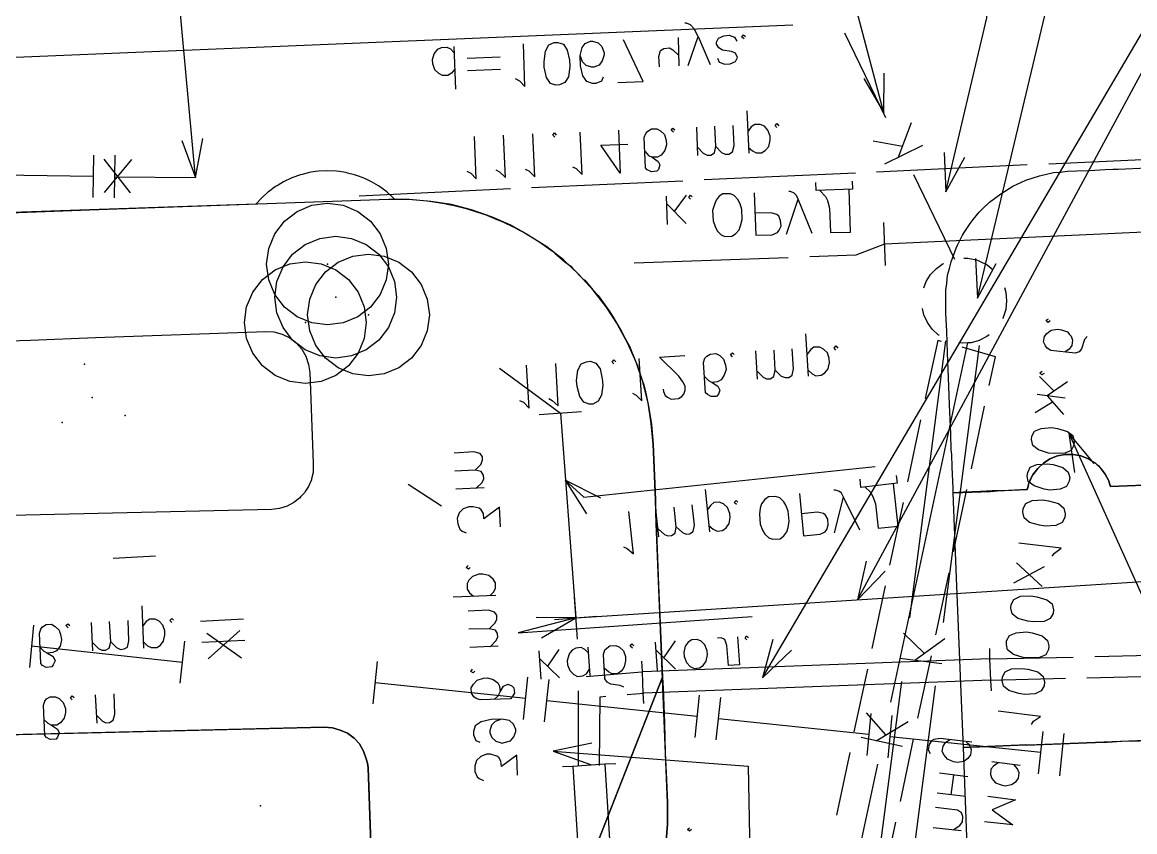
# Model space of a CAD drawing. Header units: metres. Extents: x 131 to 658, y 22 to 173.
# Drawn here: x 422.42 to 449.84, y 86.58 to 106.54 of the extents above; entities that cross this region are included whole.
import ezdxf

# ---------------------------------------------------------------- set-up
doc = ezdxf.new("R2010")
doc.units = ezdxf.units.M
for name, color, linetype in [('ELECTR_CABLE', 7, 'Continuous'), ('ELECTR_CABLE_COMM', 7, 'Continuous'), ('GAS', 7, 'Continuous'), ('GRASS', 7, 'Continuous'), ('ROAD', 7, 'Continuous'), ('SEWER', 7, 'Continuous'), ('SIDEWALK_PATH', 7, 'Continuous'), ('TREE', 7, 'Continuous')]:
    doc.layers.add(name, color=color, linetype=linetype)

msp = doc.modelspace()

# ---------------------------------------------------------------- linework, layer by layer
at = {"layer": 'ELECTR_CABLE'}
for points in [[(440.919, 91.323), (440.664, 90.379), (440.664, 90.379), (453.114, 111.552), (453.114, 111.552), (452.77, 122.993)], [(440.331, 103.307), (440.286, 104.35)], [(437.767, 103.352), (437.856, 103.252), (437.856, 103.252), (437.945, 103.207), (437.945, 103.207), (438.089, 103.107), (438.089, 103.107), (438.133, 103.019), (438.133, 103.019), (438.1, 102.908), (438.1, 102.908), (438.056, 102.863), (438.056, 102.863), (437.923, 102.852), (437.923, 102.852), (437.823, 102.897), (437.823, 102.897), (437.778, 102.952), (437.778, 102.952), (437.745, 103.696), (437.745, 103.696), (437.789, 103.795), (437.789, 103.795), (437.834, 103.851), (437.834, 103.851), (437.923, 103.906), (437.923, 103.906), (438.056, 103.906), (438.056, 103.906), (438.145, 103.862), (438.145, 103.862), (438.244, 103.773), (438.244, 103.773), (438.289, 103.618), (438.289, 103.618), (438.3, 103.518), (438.3, 103.518), (438.256, 103.374), (438.256, 103.374), (438.167, 103.263), (438.167, 103.263), (438.078, 103.207), (438.078, 103.207), (437.945, 103.207)], [(438.466, 103.829), (438.411, 103.873), (438.411, 103.873), (438.455, 103.929), (438.455, 103.929), (438.5, 103.884)], [(439.066, 103.252), (439.043, 103.951)], [(439.066, 103.451), (439.199, 103.307), (439.199, 103.307), (439.299, 103.263), (439.299, 103.263), (439.387, 103.263), (439.387, 103.263), (439.476, 103.318), (439.476, 103.318), (439.509, 103.474), (439.509, 103.474), (439.487, 103.973)], [(439.509, 103.474), (439.654, 103.329), (439.654, 103.329), (439.743, 103.285), (439.743, 103.285), (439.831, 103.285), (439.831, 103.285), (439.92, 103.34), (439.92, 103.34), (439.964, 103.496), (439.964, 103.496), (439.942, 103.995)], [(440.32, 103.451), (440.419, 103.363), (440.419, 103.363), (440.508, 103.318), (440.508, 103.318), (440.641, 103.318), (440.641, 103.318), (440.73, 103.374), (440.73, 103.374), (440.819, 103.474), (440.819, 103.474), (440.852, 103.629), (440.852, 103.629), (440.852, 103.729), (440.852, 103.729), (440.797, 103.873), (440.797, 103.873), (440.708, 103.973), (440.708, 103.973), (440.608, 104.017), (440.608, 104.017), (440.475, 104.017), (440.475, 104.017), (440.386, 103.962), (440.386, 103.962), (440.308, 103.851)], [(441.019, 103.94), (440.974, 103.984), (440.974, 103.984), (441.019, 104.04), (441.019, 104.04), (441.063, 103.984)], [(433.373, 102.863), (433.473, 102.819), (433.473, 102.819), (433.606, 102.675), (433.606, 102.675), (433.562, 103.718)], [(434.094, 102.897), (434.183, 102.852), (434.183, 102.852), (434.327, 102.708), (434.327, 102.708), (434.283, 103.751)], [(434.816, 102.919), (434.904, 102.874), (434.904, 102.874), (435.049, 102.73), (435.049, 102.73), (435.004, 103.784)], [(435.548, 103.707), (435.492, 103.751), (435.492, 103.751), (435.537, 103.807), (435.537, 103.807), (435.581, 103.751)], [(435.981, 102.974), (436.07, 102.93), (436.07, 102.93), (436.214, 102.786), (436.214, 102.786), (436.169, 103.829)], [(437.113, 103.873), (437.157, 102.819), (437.157, 102.819), (436.68, 103.507), (436.68, 103.507), (437.346, 103.529)], [(462.668, 101.942), (443.671, 101.066)], [(443.693, 100.544), (443.649, 101.598)], [(443.671, 101.066), (442.961, 100.799), (442.961, 100.799), (441.829, 100.755)], [(441.296, 100.733), (437.501, 100.6)], [(448.831, 95.661), (448.209, 96.405), (448.209, 96.405), (451.439, 89.248), (451.439, 89.248), (453.502, 99.889)], [(441.795, 97.814), (441.729, 98.857)], [(440.541, 97.737), (440.497, 98.436)], [(440.53, 97.936), (440.675, 97.792), (440.675, 97.792), (440.763, 97.748), (440.763, 97.748), (440.852, 97.748), (440.852, 97.748), (440.941, 97.803), (440.941, 97.803), (440.974, 97.959), (440.974, 97.959), (440.952, 98.458)], [(440.974, 97.959), (441.119, 97.814), (441.119, 97.814), (441.218, 97.781), (441.218, 97.781), (441.307, 97.781), (441.307, 97.781), (441.396, 97.836), (441.396, 97.836), (441.429, 97.992), (441.429, 97.992), (441.396, 98.491)], [(441.784, 97.959), (441.884, 97.87), (441.884, 97.87), (441.973, 97.825), (441.973, 97.825), (442.106, 97.836), (442.106, 97.836), (442.195, 97.892), (442.195, 97.892), (442.284, 97.992), (442.284, 97.992), (442.317, 98.147), (442.317, 98.147), (442.306, 98.247), (442.306, 98.247), (442.262, 98.391), (442.262, 98.391), (442.162, 98.48), (442.162, 98.48), (442.073, 98.524), (442.073, 98.524), (441.929, 98.524), (441.929, 98.524), (441.851, 98.469), (441.851, 98.469), (441.762, 98.358)], [(442.472, 98.458), (442.428, 98.502), (442.428, 98.502), (442.472, 98.558), (442.472, 98.558), (442.517, 98.502)], [(436.391, 97.126), (436.258, 97.171), (436.258, 97.171), (436.158, 97.315), (436.158, 97.315), (436.092, 97.559), (436.092, 97.559), (436.081, 97.703), (436.081, 97.703), (436.114, 97.959), (436.114, 97.959), (436.192, 98.114), (436.192, 98.114), (436.325, 98.169), (436.325, 98.169), (436.413, 98.18), (436.413, 98.18), (436.558, 98.136), (436.558, 98.136), (436.658, 97.992), (436.658, 97.992), (436.713, 97.748), (436.713, 97.748), (436.724, 97.592), (436.724, 97.592), (436.691, 97.348), (436.691, 97.348), (436.613, 97.193), (436.613, 97.193), (436.48, 97.126), (436.48, 97.126), (436.391, 97.126)], [(437.002, 98.114), (436.957, 98.158), (436.957, 98.158), (437.002, 98.214), (437.002, 98.214), (437.046, 98.169)], [(437.457, 97.393), (437.545, 97.348), (437.545, 97.348), (437.69, 97.204), (437.69, 97.204), (437.623, 98.247)], [(438.211, 97.492), (438.222, 97.437), (438.222, 97.437), (438.267, 97.337), (438.267, 97.337), (438.322, 97.293), (438.322, 97.293), (438.411, 97.248), (438.411, 97.248), (438.588, 97.259), (438.588, 97.259), (438.677, 97.315), (438.677, 97.315), (438.722, 97.37), (438.722, 97.37), (438.755, 97.47), (438.755, 97.47), (438.755, 97.57), (438.755, 97.57), (438.699, 97.67), (438.699, 97.67), (438.6, 97.814), (438.6, 97.814), (438.122, 98.28), (438.122, 98.28), (438.744, 98.325)], [(439.232, 97.803), (439.332, 97.703), (439.332, 97.703), (439.421, 97.659), (439.421, 97.659), (439.565, 97.57), (439.565, 97.57), (439.609, 97.47), (439.609, 97.47), (439.576, 97.37), (439.576, 97.37), (439.532, 97.315), (439.532, 97.315), (439.399, 97.315), (439.399, 97.315), (439.31, 97.359), (439.31, 97.359), (439.254, 97.404), (439.254, 97.404), (439.21, 98.147), (439.21, 98.147), (439.243, 98.258), (439.243, 98.258), (439.288, 98.303), (439.288, 98.303), (439.376, 98.358), (439.376, 98.358), (439.509, 98.369), (439.509, 98.369), (439.609, 98.325), (439.609, 98.325), (439.698, 98.236), (439.698, 98.236), (439.754, 98.081), (439.754, 98.081), (439.765, 97.981), (439.765, 97.981), (439.72, 97.836), (439.72, 97.836), (439.643, 97.725), (439.643, 97.725), (439.554, 97.67), (439.554, 97.67), (439.421, 97.659)], [(439.92, 98.291), (439.876, 98.347), (439.876, 98.347), (439.92, 98.391), (439.92, 98.391), (439.964, 98.347)], [(434.671, 97.215), (434.771, 97.171), (434.771, 97.171), (434.915, 97.026), (434.915, 97.026), (434.849, 98.081)], [(435.393, 97.259), (435.481, 97.215), (435.481, 97.215), (435.626, 97.082), (435.626, 97.082), (435.57, 98.125)], [(448.209, 96.405), (448.354, 95.44)], [(433.584, 95.495), (433.717, 95.639), (433.717, 95.639), (433.761, 95.739), (433.761, 95.739), (433.761, 95.828), (433.761, 95.828), (433.706, 95.906), (433.706, 95.906), (433.551, 95.95), (433.551, 95.95), (433.062, 95.917)], [(433.606, 95.051), (433.75, 95.195), (433.75, 95.195), (433.795, 95.284), (433.795, 95.284), (433.784, 95.373), (433.784, 95.373), (433.728, 95.462), (433.728, 95.462), (433.584, 95.495), (433.584, 95.495), (433.084, 95.473)], [(431.93, 95.151), (432.752, 94.618)], [(433.806, 95.062), (433.107, 95.029)], [(434.205, 94.097), (434.183, 94.585), (434.183, 94.585), (433.795, 94.297), (433.795, 94.297), (433.784, 94.43), (433.784, 94.43), (433.728, 94.519), (433.728, 94.519), (433.684, 94.563), (433.684, 94.563), (433.528, 94.596), (433.528, 94.596), (433.428, 94.596), (433.428, 94.596), (433.284, 94.541), (433.284, 94.541), (433.184, 94.441), (433.184, 94.441), (433.14, 94.308), (433.14, 94.308), (433.151, 94.175), (433.151, 94.175), (433.207, 94.041), (433.207, 94.041), (433.262, 93.997), (433.262, 93.997), (433.362, 93.953)], [(433.462, 93.098), (433.417, 93.054), (433.417, 93.054), (433.362, 93.098), (433.362, 93.098), (433.406, 93.143)], [(433.939, 92.399), (434.039, 92.499), (434.039, 92.499), (434.083, 92.588), (434.083, 92.588), (434.083, 92.721), (434.083, 92.721), (434.028, 92.81), (434.028, 92.81), (433.917, 92.898), (433.917, 92.898), (433.772, 92.932), (433.772, 92.932), (433.673, 92.932), (433.673, 92.932), (433.517, 92.876), (433.517, 92.876), (433.428, 92.787), (433.428, 92.787), (433.384, 92.699), (433.384, 92.699), (433.384, 92.565), (433.384, 92.565), (433.44, 92.477), (433.44, 92.477), (433.539, 92.388)], [(434.094, 92.41), (433.04, 92.366)], [(425.417, 91.112), (425.372, 92.155)], [(426.105, 91.744), (426.06, 91.789), (426.06, 91.789), (426.105, 91.844), (426.105, 91.844), (426.149, 91.8)], [(433.928, 91.589), (434.072, 91.733), (434.072, 91.733), (434.116, 91.822), (434.116, 91.822), (434.116, 91.922), (434.116, 91.922), (434.061, 92), (434.061, 92), (433.906, 92.044), (433.906, 92.044), (433.406, 92.022)], [(422.853, 91.134), (422.953, 91.034), (422.953, 91.034), (423.042, 90.99), (423.042, 90.99), (423.186, 90.901), (423.186, 90.901), (423.231, 90.801), (423.231, 90.801), (423.186, 90.701), (423.186, 90.701), (423.153, 90.646), (423.153, 90.646), (423.009, 90.635), (423.009, 90.635), (422.92, 90.679), (422.92, 90.679), (422.875, 90.735), (422.875, 90.735), (422.842, 91.478), (422.842, 91.478), (422.875, 91.578), (422.875, 91.578), (422.92, 91.633), (422.92, 91.633), (423.009, 91.689), (423.009, 91.689), (423.142, 91.7), (423.142, 91.7), (423.231, 91.644), (423.231, 91.644), (423.33, 91.556), (423.33, 91.556), (423.375, 91.411), (423.375, 91.411), (423.386, 91.312), (423.386, 91.312), (423.353, 91.156), (423.353, 91.156), (423.264, 91.045), (423.264, 91.045), (423.175, 91.001), (423.175, 91.001), (423.042, 90.99)], [(423.552, 91.611), (423.497, 91.667), (423.497, 91.667), (423.541, 91.711), (423.541, 91.711), (423.597, 91.667)], [(424.163, 91.045), (424.129, 91.744)], [(424.152, 91.245), (424.296, 91.101), (424.296, 91.101), (424.385, 91.056), (424.385, 91.056), (424.473, 91.056), (424.473, 91.056), (424.562, 91.112), (424.562, 91.112), (424.607, 91.267), (424.607, 91.267), (424.573, 91.767)], [(424.607, 91.267), (424.74, 91.123), (424.74, 91.123), (424.84, 91.079), (424.84, 91.079), (424.928, 91.09), (424.928, 91.09), (425.017, 91.134), (425.017, 91.134), (425.05, 91.289), (425.05, 91.289), (425.028, 91.789)], [(425.417, 91.256), (425.505, 91.167), (425.505, 91.167), (425.594, 91.123), (425.594, 91.123), (425.738, 91.123), (425.738, 91.123), (425.816, 91.178), (425.816, 91.178), (425.905, 91.278), (425.905, 91.278), (425.938, 91.434), (425.938, 91.434), (425.938, 91.534), (425.938, 91.534), (425.883, 91.678), (425.883, 91.678), (425.794, 91.778), (425.794, 91.778), (425.694, 91.822), (425.694, 91.822), (425.561, 91.822), (425.561, 91.822), (425.472, 91.767), (425.472, 91.767), (425.394, 91.656)], [(433.95, 91.145), (434.094, 91.289), (434.094, 91.289), (434.139, 91.378), (434.139, 91.378), (434.128, 91.467), (434.128, 91.467), (434.083, 91.556), (434.083, 91.556), (433.928, 91.589), (433.928, 91.589), (433.428, 91.578)], [(434.15, 91.156), (433.451, 91.123)], [(440.664, 90.379), (441.374, 91.056)], [(446.301, 90.058), (446.29, 90.324), (446.29, 90.324), (446.267, 90.846), (446.267, 90.846), (446.267, 91.101)], [(437.734, 89.747), (437.723, 90.002), (437.723, 90.002), (437.701, 90.524), (437.701, 90.524), (437.69, 90.79)], [(446.267, 90.846), (437.701, 90.524)], [(446.279, 90.846), (448.32, 90.89)], [(448.853, 90.901), (452.948, 91.001)], [(433.573, 90.546), (433.528, 90.501), (433.528, 90.501), (433.473, 90.535), (433.473, 90.535), (433.517, 90.59)], [(436.314, 90.413), (437.69, 90.524)], [(448.653, 90.379), (452.337, 90.468)], [(434.05, 89.847), (434.15, 89.936), (434.15, 89.936), (434.194, 90.035), (434.194, 90.035), (434.283, 90.169), (434.283, 90.169), (434.383, 90.224), (434.383, 90.224), (434.483, 90.18), (434.483, 90.18), (434.538, 90.135), (434.538, 90.135), (434.549, 90.002), (434.549, 90.002), (434.494, 89.913), (434.494, 89.913), (434.449, 89.858), (434.449, 89.858), (433.706, 89.836), (433.706, 89.836), (433.606, 89.869), (433.606, 89.869), (433.551, 89.913), (433.551, 89.913), (433.495, 90.002), (433.495, 90.002), (433.484, 90.135), (433.484, 90.135), (433.539, 90.224), (433.539, 90.224), (433.628, 90.324), (433.628, 90.324), (433.784, 90.368), (433.784, 90.368), (433.883, 90.379), (433.883, 90.379), (434.028, 90.335), (434.028, 90.335), (434.139, 90.257), (434.139, 90.257), (434.183, 90.169), (434.183, 90.169), (434.194, 90.035)], [(446.29, 90.324), (437.723, 90.002)], [(446.29, 90.324), (448.132, 90.368)], [(423.652, 89.836), (423.608, 89.88), (423.608, 89.88), (423.652, 89.936), (423.652, 89.936), (423.697, 89.891)], [(424.263, 89.259), (424.229, 89.958)], [(424.251, 89.458), (424.396, 89.314), (424.396, 89.314), (424.484, 89.27), (424.484, 89.27), (424.573, 89.281), (424.573, 89.281), (424.662, 89.336), (424.662, 89.336), (424.706, 89.481), (424.706, 89.481), (424.684, 89.98)], [(436.125, 88.216), (436.125, 90.058)], [(436.647, 88.216), (436.658, 89.913), (436.658, 89.913), (436.802, 89.924)], [(437.323, 89.969), (437.734, 90.002)], [(422.953, 89.347), (423.053, 89.259), (423.053, 89.259), (423.142, 89.214), (423.142, 89.214), (423.286, 89.114), (423.286, 89.114), (423.33, 89.026), (423.33, 89.026), (423.286, 88.915), (423.286, 88.915), (423.253, 88.87), (423.253, 88.87), (423.108, 88.859), (423.108, 88.859), (423.02, 88.904), (423.02, 88.904), (422.975, 88.959), (422.975, 88.959), (422.942, 89.703), (422.942, 89.703), (422.975, 89.802), (422.975, 89.802), (423.02, 89.858), (423.02, 89.858), (423.108, 89.913), (423.108, 89.913), (423.242, 89.913), (423.242, 89.913), (423.33, 89.869), (423.33, 89.869), (423.43, 89.769), (423.43, 89.769), (423.486, 89.625), (423.486, 89.625), (423.486, 89.525), (423.486, 89.525), (423.452, 89.381), (423.452, 89.381), (423.364, 89.27), (423.364, 89.27), (423.275, 89.214), (423.275, 89.214), (423.142, 89.214)], [(434.227, 89.359), (434.072, 89.303), (434.072, 89.303), (433.983, 89.214), (433.983, 89.214), (433.939, 89.07), (433.939, 89.07), (433.939, 89.026), (433.939, 89.026), (433.994, 88.904), (433.994, 88.904), (434.094, 88.815), (434.094, 88.815), (434.25, 88.77), (434.25, 88.77), (434.294, 88.782), (434.294, 88.782), (434.449, 88.826), (434.449, 88.826), (434.538, 88.926), (434.538, 88.926), (434.583, 89.059), (434.583, 89.059), (434.583, 89.103), (434.583, 89.103), (434.527, 89.236), (434.527, 89.236), (434.427, 89.325), (434.427, 89.325), (434.227, 89.359), (434.227, 89.359), (433.972, 89.347), (433.972, 89.347), (433.728, 89.292), (433.728, 89.292), (433.584, 89.192), (433.584, 89.192), (433.539, 89.059), (433.539, 89.059), (433.539, 88.97), (433.539, 88.97), (433.595, 88.837), (433.595, 88.837), (433.695, 88.793)], [(436.458, 88.77), (435.504, 88.571), (435.504, 88.571), (440.308, 88.204), (440.308, 88.204), (440.397, 83.433)], [(435.504, 88.571), (436.425, 88.238)], [(434.627, 87.983), (434.605, 88.471), (434.605, 88.471), (434.227, 88.193), (434.227, 88.193), (434.216, 88.327), (434.216, 88.327), (434.161, 88.415), (434.161, 88.415), (434.116, 88.449), (434.116, 88.449), (433.961, 88.493), (433.961, 88.493), (433.861, 88.493), (433.861, 88.493), (433.717, 88.438), (433.717, 88.438), (433.617, 88.338), (433.617, 88.338), (433.573, 88.204), (433.573, 88.204), (433.573, 88.071), (433.573, 88.071), (433.628, 87.938), (433.628, 87.938), (433.684, 87.894), (433.684, 87.894), (433.784, 87.849)], [(437.046, 88.26), (436.78, 88.249), (436.78, 88.249), (435.992, 88.193), (435.992, 88.193), (435.737, 88.182)], [(435.992, 88.193), (436.413, 81.435)], [(436.78, 88.249), (437.224, 81.114)], [(438.91, 86.64), (438.866, 86.595), (438.866, 86.595), (438.81, 86.64), (438.81, 86.64), (438.866, 86.684)]]:
    msp.add_lwpolyline(points, dxfattribs=at)
at = {"layer": 'ELECTR_CABLE_COMM'}
for points in [[(443.216, 93.253), (443.005, 92.299), (443.005, 92.299), (453.214, 111.252), (453.214, 111.252), (453.036, 118.266)], [(451.439, 103.207), (447.721, 103.041)], [(442.95, 102.819), (439.221, 102.652)], [(447.188, 103.019), (443.471, 102.841)], [(438.699, 102.619), (434.971, 102.453)], [(442.872, 102.619), (442.883, 102.419), (442.883, 102.419), (441.984, 102.386), (441.984, 102.386), (441.973, 102.586)], [(434.449, 102.431), (430.721, 102.253)], [(438.489, 101.865), (438.788, 102.275)], [(438.888, 102.175), (438.844, 102.22), (438.844, 102.22), (438.888, 102.275), (438.888, 102.275), (438.932, 102.231)], [(439.731, 101.254), (439.909, 101.265), (439.909, 101.265), (439.998, 101.321), (439.998, 101.321), (440.087, 101.421), (440.087, 101.421), (440.12, 101.521), (440.12, 101.521), (440.164, 101.676), (440.164, 101.676), (440.153, 101.92), (440.153, 101.92), (440.109, 102.064), (440.109, 102.064), (440.053, 102.164), (440.053, 102.164), (439.964, 102.264), (439.964, 102.264), (439.876, 102.308), (439.876, 102.308), (439.687, 102.308), (439.687, 102.308), (439.598, 102.253), (439.598, 102.253), (439.521, 102.153), (439.521, 102.153), (439.476, 102.042), (439.476, 102.042), (439.432, 101.898), (439.432, 101.898), (439.443, 101.643), (439.443, 101.643), (439.498, 101.498), (439.498, 101.498), (439.543, 101.399), (439.543, 101.399), (439.643, 101.299), (439.643, 101.299), (439.731, 101.254)], [(440.453, 102.331), (440.497, 101.288), (440.497, 101.288), (440.897, 101.299), (440.897, 101.299), (441.03, 101.354), (441.03, 101.354), (441.074, 101.41), (441.074, 101.41), (441.119, 101.509), (441.119, 101.509), (441.107, 101.654), (441.107, 101.654), (441.063, 101.754), (441.063, 101.754), (441.019, 101.798), (441.019, 101.798), (440.874, 101.842), (440.874, 101.842), (440.475, 101.831)], [(441.884, 101.332), (441.54, 102.175), (441.54, 102.175), (441.496, 102.264), (441.496, 102.264), (441.44, 102.32), (441.44, 102.32), (441.352, 102.364), (441.352, 102.364), (441.307, 102.364)], [(442.073, 102.386), (442.217, 102.242), (442.217, 102.242), (442.262, 102.142), (442.262, 102.142), (442.317, 101.953), (442.317, 101.953), (442.339, 101.354), (442.339, 101.354), (442.827, 101.365), (442.827, 101.365), (442.794, 102.419)], [(438.322, 101.554), (438.3, 102.253)], [(438.777, 101.576), (438.311, 102.053)], [(441.252, 101.31), (441.54, 102.175)], [(434.183, 98.014), (435.681, 96.904)], [(436.203, 96.938), (435.16, 96.86)], [(435.681, 96.904), (436.058, 91.855)], [(436.68, 94.807), (435.803, 95.251), (435.803, 95.251), (436.258, 94.829), (436.258, 94.829), (443.438, 95.584)], [(435.803, 95.251), (436.325, 94.419)], [(443.959, 95.362), (443.981, 95.173), (443.981, 95.173), (443.083, 95.073), (443.083, 95.073), (443.072, 95.273)], [(443.183, 95.084), (443.327, 94.951), (443.327, 94.951), (443.382, 94.851), (443.382, 94.851), (443.449, 94.663), (443.449, 94.663), (443.515, 94.064), (443.515, 94.064), (444.004, 94.119), (444.004, 94.119), (443.893, 95.162)], [(439.365, 93.975), (439.254, 95.018)], [(441.573, 94.918), (441.673, 93.875), (441.673, 93.875), (442.084, 93.919), (442.084, 93.919), (442.206, 93.975), (442.206, 93.975), (442.25, 94.03), (442.25, 94.03), (442.284, 94.141), (442.284, 94.141), (442.273, 94.286), (442.273, 94.286), (442.217, 94.385), (442.217, 94.385), (442.162, 94.43), (442.162, 94.43), (442.017, 94.463), (442.017, 94.463), (441.618, 94.419)], [(443.06, 94.019), (442.661, 94.829), (442.661, 94.829), (442.605, 94.929), (442.605, 94.929), (442.561, 94.974), (442.561, 94.974), (442.461, 95.007), (442.461, 95.007), (442.417, 95.007)], [(438.089, 94.052), (438.244, 93.908), (438.244, 93.908), (438.333, 93.875), (438.333, 93.875), (438.422, 93.886), (438.422, 93.886), (438.511, 93.942), (438.511, 93.942), (438.533, 94.097), (438.533, 94.097), (438.489, 94.585)], [(438.533, 94.097), (438.688, 93.964), (438.688, 93.964), (438.777, 93.919), (438.777, 93.919), (438.866, 93.93), (438.866, 93.93), (438.955, 93.986), (438.955, 93.986), (438.988, 94.141), (438.988, 94.141), (438.932, 94.641)], [(439.343, 94.13), (439.443, 94.041), (439.443, 94.041), (439.543, 93.997), (439.543, 93.997), (439.676, 94.008), (439.676, 94.008), (439.765, 94.075), (439.765, 94.075), (439.842, 94.186), (439.842, 94.186), (439.865, 94.33), (439.865, 94.33), (439.854, 94.43), (439.854, 94.43), (439.798, 94.574), (439.798, 94.574), (439.698, 94.663), (439.698, 94.663), (439.598, 94.707), (439.598, 94.707), (439.465, 94.696), (439.465, 94.696), (439.387, 94.63), (439.387, 94.63), (439.31, 94.53)], [(440.02, 94.652), (439.964, 94.696), (439.964, 94.696), (440.009, 94.752), (440.009, 94.752), (440.053, 94.707)], [(440.919, 93.797), (441.096, 93.808), (441.096, 93.808), (441.185, 93.875), (441.185, 93.875), (441.263, 93.975), (441.263, 93.975), (441.296, 94.086), (441.296, 94.086), (441.318, 94.241), (441.318, 94.241), (441.296, 94.485), (441.296, 94.485), (441.241, 94.63), (441.241, 94.63), (441.185, 94.718), (441.185, 94.718), (441.085, 94.818), (441.085, 94.818), (440.985, 94.851), (440.985, 94.851), (440.808, 94.84), (440.808, 94.84), (440.719, 94.774), (440.719, 94.774), (440.641, 94.663), (440.641, 94.663), (440.608, 94.563), (440.608, 94.563), (440.586, 94.408), (440.586, 94.408), (440.608, 94.163), (440.608, 94.163), (440.664, 94.019), (440.664, 94.019), (440.719, 93.919), (440.719, 93.919), (440.819, 93.831), (440.819, 93.831), (440.919, 93.797)], [(442.439, 93.953), (442.661, 94.829)], [(437.235, 93.609), (437.323, 93.564), (437.323, 93.564), (437.479, 93.431), (437.479, 93.431), (437.368, 94.474)], [(438.111, 93.853), (438.034, 94.541)], [(443.005, 92.299), (443.682, 93.009)], [(436.058, 91.855), (450.54, 92.787)], [(436.025, 92.377), (436.092, 91.334)], [(435.215, 91.367), (436.058, 91.855), (436.058, 91.855), (434.638, 91.489), (434.638, 91.489), (440.408, 91.889)], [(436.058, 91.855), (435.082, 91.866)], [(436.58, 91.889), (435.537, 91.811)], [(438.977, 90.612), (439.11, 90.624), (439.11, 90.624), (439.199, 90.679), (439.199, 90.679), (439.276, 90.79), (439.276, 90.79), (439.31, 90.945), (439.31, 90.945), (439.299, 91.045), (439.299, 91.045), (439.243, 91.19), (439.243, 91.19), (439.154, 91.278), (439.154, 91.278), (439.055, 91.323), (439.055, 91.323), (438.921, 91.312), (438.921, 91.312), (438.833, 91.256), (438.833, 91.256), (438.755, 91.156), (438.755, 91.156), (438.722, 91.001), (438.722, 91.001), (438.733, 90.901), (438.733, 90.901), (438.788, 90.757), (438.788, 90.757), (438.877, 90.657), (438.877, 90.657), (438.977, 90.612)], [(440.042, 91.389), (440.098, 90.701), (440.098, 90.701), (439.82, 90.679), (439.82, 90.679), (439.787, 91.178), (439.787, 91.178), (439.731, 91.323), (439.731, 91.323), (439.643, 91.367), (439.643, 91.367), (439.554, 91.356)], [(440.275, 91.312), (440.231, 91.356), (440.231, 91.356), (440.264, 91.411), (440.264, 91.411), (440.32, 91.367)], [(435.204, 90.346), (435.16, 91.045)], [(435.37, 90.668), (435.648, 91.079)], [(436.38, 90.99), (436.28, 91.079), (436.28, 91.079), (436.192, 91.123), (436.192, 91.123), (436.058, 91.112), (436.058, 91.112), (435.97, 91.056), (435.97, 91.056), (435.925, 91.001), (435.925, 91.001), (435.892, 90.945), (435.892, 90.945), (435.848, 90.801), (435.848, 90.801), (435.859, 90.701), (435.859, 90.701), (435.914, 90.557), (435.914, 90.557), (436.014, 90.457), (436.014, 90.457), (436.103, 90.413), (436.103, 90.413), (436.236, 90.424), (436.236, 90.424), (436.325, 90.479), (436.325, 90.479), (436.402, 90.59)], [(436.413, 90.435), (436.369, 91.134)], [(437.246, 90.146), (437.157, 90.191), (437.157, 90.191), (436.924, 90.224), (436.924, 90.224), (436.835, 90.268), (436.835, 90.268), (436.78, 90.357), (436.78, 90.357), (436.746, 90.956), (436.746, 90.956), (436.78, 91.067), (436.78, 91.067), (436.824, 91.112), (436.824, 91.112), (436.902, 91.167), (436.902, 91.167), (437.046, 91.178), (437.046, 91.178), (437.135, 91.134), (437.135, 91.134), (437.235, 91.045), (437.235, 91.045), (437.29, 90.901), (437.29, 90.901), (437.29, 90.801), (437.29, 90.801), (437.257, 90.646), (437.257, 90.646), (437.224, 90.59), (437.224, 90.59), (437.179, 90.546), (437.179, 90.546), (437.09, 90.479), (437.09, 90.479), (436.957, 90.479), (436.957, 90.479), (436.868, 90.524), (436.868, 90.524), (436.769, 90.612)], [(437.457, 91.112), (437.401, 91.156), (437.401, 91.156), (437.446, 91.212), (437.446, 91.212), (437.49, 91.167)], [(438.078, 90.557), (438.023, 91.256)], [(438.522, 90.59), (438.045, 91.056)], [(438.233, 90.868), (438.522, 91.289)], [(435.659, 90.379), (435.171, 90.846)]]:
    msp.add_lwpolyline(points, dxfattribs=at)
at = {"layer": 'GAS'}
for points in [[(426.349, 103.618), (426.693, 102.708), (426.693, 102.708), (426.204, 108.001), (426.204, 108.001), (425.883, 116.235)], [(426.693, 102.708), (426.87, 103.673)], [(424.174, 103.263), (424.163, 102.22)], [(425.084, 102.331), (424.44, 103.163)], [(424.451, 102.342), (425.117, 103.152)], [(424.706, 103.263), (424.684, 102.209)], [(420.168, 102.797), (424.174, 102.741)], [(424.695, 102.73), (426.693, 102.708)], [(425.705, 93.376), (424.662, 93.32)], [(422.609, 90.635), (422.709, 91.678)], [(427.869, 91.822), (426.815, 91.767)], [(427.902, 91.3), (426.848, 91.245)], [(426.97, 91.478), (427.825, 90.868)], [(427.003, 90.846), (427.78, 91.545)], [(426.371, 90.757), (422.654, 91.156)], [(426.315, 90.246), (426.426, 91.278)], [(431.065, 89.736), (431.176, 90.779)], [(434.827, 89.869), (431.12, 90.257)], [(434.771, 89.347), (434.882, 90.391)], [(435.293, 89.292), (435.404, 90.335)], [(438.999, 88.904), (439.11, 89.947)], [(439.055, 89.425), (435.348, 89.814)], [(439.521, 88.848), (439.632, 89.891)], [(443.238, 88.46), (443.338, 89.503)], [(443.76, 88.404), (443.859, 89.447)], [(443.282, 88.981), (439.576, 89.37)], [(447.521, 88.537), (443.804, 88.926)], [(447.466, 88.016), (447.577, 89.059)], [(447.987, 87.96), (448.098, 89.003)]]:
    msp.add_lwpolyline(points, dxfattribs=at)
at = {"layer": 'GRASS'}
for points in [[(463.845, 95.673), (449.241, 95.096), (449.186, 95.251), (449.108, 95.395), (449.008, 95.528), (448.964, 95.584), (448.942, 95.606), (448.864, 95.673), (448.764, 95.728), (448.698, 95.772), (448.509, 95.85), (448.32, 95.883), (448.121, 95.883), (447.932, 95.85), (447.743, 95.772), (447.588, 95.673), (447.444, 95.539), (447.322, 95.384), (447.264, 95.269), (447.22, 95.157), (447.2, 95.073), (447.188, 95.018), (447.177, 95.018), (447.166, 95.018), (446.722, 94.996), (446.445, 94.985), (446.323, 94.985), (446.034, 94.974), (445.613, 94.951), (445.358, 94.94), (445.358, 95.051), (445.335, 95.573), (445.324, 95.883), (445.313, 95.994), (445.302, 96.383), (445.269, 97.115), (445.247, 97.781), (445.224, 98.391), (445.202, 98.913), (445.18, 99.368), (445.18, 99.601), (445.18, 99.745), (445.18, 99.945), (445.202, 100.1), (445.224, 100.3), (445.269, 100.466), (445.313, 100.633), (445.435, 100.966), (445.468, 101.043), (445.591, 101.288), (445.646, 101.376), (445.779, 101.576), (445.857, 101.676), (446.001, 101.853), (446.09, 101.942), (446.256, 102.098), (446.534, 102.308), (446.833, 102.497), (447.155, 102.641), (447.488, 102.752), (447.832, 102.83), (448.01, 102.841), (448.054, 102.852), (448.176, 102.863), (448.187, 102.863), (448.409, 102.874), (448.72, 102.885), (449.108, 102.908), (449.297, 102.919), (449.43, 102.919), (450.14, 102.952)], [(418.026, 98.558), (422.62, 98.702), (424.229, 98.769), (428.424, 98.913), (428.624, 98.902), (428.823, 98.846), (429.012, 98.757), (429.167, 98.635), (429.312, 98.48), (429.411, 98.303), (429.478, 98.103), (429.511, 97.903), (429.578, 95.895), (429.589, 95.661), (429.589, 95.617), (429.589, 95.473), (429.589, 95.44), (429.545, 95.284), (429.545, 95.262), (429.478, 95.096), (429.411, 94.996), (429.378, 94.94), (429.289, 94.851), (429.256, 94.807), (429.112, 94.696), (428.945, 94.607), (428.757, 94.552), (428.568, 94.53), (422.509, 94.385), (416.928, 94.252)], [(445.746, 85.142), (445.613, 88.659), (447.155, 88.726), (447.156, 88.715), (448.864, 88.782), (449.153, 88.793), (449.519, 88.815), (449.952, 88.826), (450.451, 88.848), (450.995, 88.87), (451.572, 88.892), (452.182, 88.915), (452.792, 88.937), (453.325, 88.959), (453.403, 88.97), (454.002, 88.992), (454.568, 89.015), (454.901, 89.026), (464.766, 89.414), (467.24, 89.514), (467.828, 89.536), (468.561, 89.569)], [(398.008, 88.382), (416.339, 88.837), (419.979, 88.926), (423.342, 89.003), (429.866, 89.159), (430.066, 89.148), (430.255, 89.092), (430.432, 89.015), (430.599, 88.892), (430.732, 88.748), (430.832, 88.571), (430.898, 88.382), (430.932, 88.271), (430.943, 88.16), (431.209, 80.714), (427.969, 80.581), (427.913, 80.581), (427.847, 80.581), (427.214, 80.559), (424.329, 80.437), (418.381, 80.204), (414.431, 80.048), (410.414, 79.893), (392.37, 79.172)]]:
    msp.add_lwpolyline(points, dxfattribs=at)
at = {"layer": 'GROUND'}
for points in [[(431.443, 100.575), (431.392, 100.187), (431.242, 99.825), (431.004, 99.514), (430.693, 99.276), (430.331, 99.126), (429.943, 99.075), (429.555, 99.126), (429.193, 99.276), (428.882, 99.514), (428.644, 99.825), (428.494, 100.187), (428.443, 100.575), (428.494, 100.963), (428.644, 101.325), (428.882, 101.636), (429.193, 101.874), (429.555, 102.024), (429.943, 102.075), (430.331, 102.024), (430.693, 101.874), (431.004, 101.636), (431.242, 101.325), (431.392, 100.963)], [(431.645, 99.76), (431.594, 99.372), (431.444, 99.01), (431.205, 98.7), (430.895, 98.461), (430.533, 98.312), (430.145, 98.26), (429.756, 98.312), (429.395, 98.461), (429.084, 98.7), (428.846, 99.01), (428.696, 99.372), (428.645, 99.76), (428.696, 100.149), (428.846, 100.51), (429.084, 100.821), (429.395, 101.059), (429.756, 101.209), (430.145, 101.26), (430.533, 101.209), (430.895, 101.059), (431.205, 100.821), (431.444, 100.51), (431.594, 100.149)], [(430.899, 99.132), (430.848, 98.744), (430.698, 98.382), (430.46, 98.072), (430.149, 97.833), (429.787, 97.684), (429.399, 97.632), (429.011, 97.684), (428.649, 97.833), (428.338, 98.072), (428.1, 98.382), (427.95, 98.744), (427.899, 99.132), (427.95, 99.521), (428.1, 99.882), (428.338, 100.193), (428.649, 100.432), (429.011, 100.581), (429.399, 100.632), (429.787, 100.581), (430.149, 100.432), (430.46, 100.193), (430.698, 99.882), (430.848, 99.521)], [(432.453, 99.321), (432.402, 98.933), (432.252, 98.571), (432.013, 98.26), (431.703, 98.022), (431.341, 97.872), (430.953, 97.821), (430.564, 97.872), (430.203, 98.022), (429.892, 98.26), (429.654, 98.571), (429.504, 98.933), (429.453, 99.321), (429.504, 99.709), (429.654, 100.071), (429.892, 100.382), (430.203, 100.62), (430.564, 100.77), (430.953, 100.821), (431.341, 100.77), (431.703, 100.62), (432.013, 100.382), (432.252, 100.071), (432.402, 99.709)]]:
    msp.add_lwpolyline(points, close=True, dxfattribs=at)
at = {"layer": 'ROAD'}
msp.add_lwpolyline([(438.278, 86.252), (438.322, 86.772), (438.322, 86.773), (438.322, 86.774), (438.322, 87.294), (438.322, 87.295), (438.044, 94.186), (438.022, 94.763), (437.967, 96.138), (437.967, 96.139), (437.922, 96.649), (437.922, 96.65), (437.845, 97.159), (437.845, 97.16), (437.844, 97.16), (437.712, 97.67), (437.711, 97.67), (437.711, 97.671), (437.545, 98.158), (437.545, 98.159), (437.334, 98.635), (437.334, 98.636), (437.19, 98.902), (437.09, 99.09), (437.09, 99.091), (436.813, 99.523), (436.812, 99.524), (436.491, 99.933), (436.491, 99.934), (436.49, 99.934), (436.136, 100.322), (436.135, 100.323), (435.759, 100.677), (435.758, 100.677), (435.758, 100.678), (435.348, 100.999), (435.347, 100.999), (434.915, 101.276), (434.915, 101.277), (434.461, 101.531), (434.46, 101.532), (433.984, 101.742), (433.983, 101.742), (433.983, 101.743), (433.982, 101.743), (433.495, 101.909), (433.494, 101.909), (432.996, 102.042), (432.995, 102.042), (432.485, 102.12), (432.484, 102.12), (431.964, 102.164), (431.963, 102.164), (431.597, 102.172), (431.596, 102.172), (431.596, 102.173), (431.57, 102.201), (431.569, 102.202), (431.569, 102.202), (431.411, 102.345), (431.402, 102.353), (431.221, 102.487), (431.221, 102.488), (431.22, 102.488), (431.199, 102.501), (431.028, 102.603), (431.026, 102.604), (431.026, 102.604), (430.896, 102.666), (430.823, 102.7), (430.823, 102.7), (430.823, 102.7), (430.823, 102.7), (430.679, 102.752), (430.611, 102.776), (430.611, 102.776), (430.434, 102.82), (430.392, 102.831), (430.391, 102.831), (430.238, 102.854), (430.168, 102.864), (429.943, 102.875), (429.942, 102.875), (429.718, 102.864), (429.717, 102.864), (429.647, 102.854), (429.494, 102.831), (429.493, 102.831), (429.412, 102.81), (429.32, 102.787), (429.275, 102.776), (429.274, 102.776), (429.063, 102.7), (429.062, 102.7), (428.859, 102.604), (428.858, 102.603), (428.724, 102.523), (428.665, 102.488), (428.664, 102.487), (428.485, 102.353), (428.484, 102.353), (428.483, 102.353), (428.317, 102.202), (428.316, 102.201), (428.185, 102.057), (428.184, 102.056), (428.183, 102.056), (428.182, 102.055), (424.074, 101.909), (419.535, 101.754)], dxfattribs=at)
at = {"layer": 'SEWER'}
for points in [[(445.912, 100.711), (445.957, 99.734), (445.957, 99.734), (448.576, 110.709), (448.576, 110.709), (447.788, 127.52)], [(445.136, 103.329), (445.18, 102.353), (445.18, 102.353), (446.19, 106.647), (446.19, 106.647), (445.557, 125.589)], [(443.16, 105.149), (443.649, 104.306), (443.649, 104.306), (440.93, 114.581), (440.93, 114.581), (432.929, 114.471)], [(416.528, 105.438), (441.407, 106.47)], [(439.077, 106.181), (438.977, 106.37), (438.977, 106.37), (438.888, 106.47), (438.888, 106.47), (438.788, 106.514), (438.788, 106.514), (438.744, 106.514)], [(437.101, 105.049), (437.723, 105.072), (437.723, 105.072), (437.235, 106.104)], [(438.611, 105.46), (438.588, 106.159)], [(438.833, 105.471), (439.077, 106.181), (439.077, 106.181), (439.376, 105.493)], [(439.554, 105.649), (439.598, 105.549), (439.598, 105.549), (439.731, 105.504), (439.731, 105.504), (439.865, 105.515), (439.865, 105.515), (439.998, 105.571), (439.998, 105.571), (440.042, 105.671), (440.042, 105.671), (439.998, 105.771), (439.998, 105.771), (439.898, 105.815), (439.898, 105.815), (439.676, 105.848), (439.676, 105.848), (439.587, 105.904), (439.587, 105.904), (439.532, 105.993), (439.532, 105.993), (439.532, 106.048), (439.532, 106.048), (439.576, 106.148), (439.576, 106.148), (439.709, 106.203), (439.709, 106.203), (439.842, 106.215), (439.842, 106.215), (439.976, 106.17), (439.976, 106.17), (440.031, 106.07)], [(440.209, 106.126), (440.153, 106.17), (440.153, 106.17), (440.197, 106.226), (440.197, 106.226), (440.242, 106.181)], [(443.704, 104.184), (442.694, 106.27)], [(433.084, 105.382), (432.996, 105.282), (432.996, 105.282), (432.907, 105.227), (432.907, 105.227), (432.774, 105.227), (432.774, 105.227), (432.685, 105.271), (432.685, 105.271), (432.585, 105.36), (432.585, 105.36), (432.541, 105.515), (432.541, 105.515), (432.53, 105.615), (432.53, 105.615), (432.574, 105.76), (432.574, 105.76), (432.663, 105.871), (432.663, 105.871), (432.752, 105.915), (432.752, 105.915), (432.885, 105.926), (432.885, 105.926), (432.973, 105.882), (432.973, 105.882), (433.062, 105.782)], [(433.107, 104.883), (433.062, 105.937)], [(434.571, 105.149), (434.671, 105.094), (434.671, 105.094), (434.804, 104.95), (434.804, 104.95), (434.771, 106.004)], [(435.57, 104.983), (435.437, 105.027), (435.437, 105.027), (435.337, 105.171), (435.337, 105.171), (435.282, 105.427), (435.282, 105.427), (435.282, 105.571), (435.282, 105.571), (435.315, 105.826), (435.315, 105.826), (435.393, 105.981), (435.393, 105.981), (435.526, 106.037), (435.526, 106.037), (435.615, 106.037), (435.615, 106.037), (435.759, 105.993), (435.759, 105.993), (435.848, 105.848), (435.848, 105.848), (435.903, 105.604), (435.903, 105.604), (435.914, 105.449), (435.914, 105.449), (435.881, 105.194), (435.881, 105.194), (435.792, 105.049), (435.792, 105.049), (435.659, 104.994), (435.659, 104.994), (435.57, 104.983)], [(436.735, 105.183), (436.691, 105.083), (436.691, 105.083), (436.558, 105.027), (436.558, 105.027), (436.469, 105.027), (436.469, 105.027), (436.336, 105.072), (436.336, 105.072), (436.236, 105.216), (436.236, 105.216), (436.18, 105.46), (436.18, 105.46), (436.169, 105.715), (436.169, 105.715), (436.214, 105.915), (436.214, 105.915), (436.291, 106.015), (436.291, 106.015), (436.425, 106.07), (436.425, 106.07), (436.469, 106.07), (436.469, 106.07), (436.613, 106.026), (436.613, 106.026), (436.702, 105.937), (436.702, 105.937), (436.758, 105.782), (436.758, 105.782), (436.758, 105.737), (436.758, 105.737), (436.713, 105.582), (436.713, 105.582), (436.635, 105.482), (436.635, 105.482), (436.502, 105.427), (436.502, 105.427), (436.458, 105.427), (436.458, 105.427), (436.314, 105.471), (436.314, 105.471), (436.225, 105.56), (436.225, 105.56), (436.169, 105.715)], [(438.122, 105.438), (438.111, 105.693), (438.111, 105.693), (438.145, 105.837), (438.145, 105.837), (438.233, 105.893), (438.233, 105.893), (438.367, 105.904), (438.367, 105.904), (438.455, 105.859), (438.455, 105.859), (438.6, 105.715)], [(433.384, 105.649), (434.194, 105.682)], [(433.395, 105.349), (434.205, 105.382)], [(443.649, 104.306), (443.66, 105.282)], [(444.004, 103.196), (444.337, 104.062)], [(444.115, 103.474), (443.393, 103.607)], [(444.603, 103.496), (443.671, 103.041)], [(445.18, 102.353), (445.646, 103.207)], [(445.402, 100.688), (444.392, 102.775)], [(445.624, 100.722), (445.724, 100.722), (445.724, 100.722), (445.935, 100.677), (445.935, 100.677), (446.012, 100.644)], [(446.012, 100.644), (446.201, 100.555), (446.201, 100.555), (446.345, 100.433)], [(444.636, 99.989), (444.692, 100.145), (444.692, 100.145), (444.803, 100.322), (444.803, 100.322), (444.947, 100.466), (444.947, 100.466), (445.113, 100.588), (445.113, 100.588), (445.124, 100.588)], [(445.957, 99.734), (446.423, 100.588)], [(446.623, 100), (446.656, 99.878), (446.656, 99.878), (446.678, 99.667), (446.678, 99.667), (446.656, 99.457), (446.656, 99.457), (446.589, 99.257), (446.589, 99.257), (446.578, 99.235)], [(445.013, 98.824), (445.002, 98.824), (445.002, 98.824), (444.847, 98.968), (444.847, 98.968), (444.725, 99.135), (444.725, 99.135), (444.636, 99.323), (444.636, 99.323), (444.603, 99.479)], [(448.664, 98.791), (448.598, 98.713), (448.598, 98.713), (448.52, 98.491), (448.52, 98.491), (448.465, 98.413), (448.465, 98.413), (448.365, 98.38), (448.365, 98.38), (447.766, 98.447), (447.766, 98.447), (447.677, 98.502), (447.677, 98.502), (447.632, 98.558), (447.632, 98.558), (447.588, 98.658), (447.588, 98.658), (447.61, 98.791), (447.61, 98.791), (447.666, 98.868), (447.666, 98.868), (447.777, 98.946), (447.777, 98.946), (447.932, 98.968), (447.932, 98.968), (448.032, 98.957), (448.032, 98.957), (448.176, 98.902), (448.176, 98.902), (448.22, 98.846), (448.22, 98.846), (448.265, 98.802), (448.265, 98.802), (448.298, 98.702), (448.298, 98.702), (448.287, 98.569), (448.287, 98.569), (448.22, 98.48), (448.22, 98.48), (448.109, 98.402)], [(447.754, 99.179), (447.699, 99.135), (447.699, 99.135), (447.655, 99.19), (447.655, 99.19), (447.71, 99.224)], [(446.245, 98.835), (446.19, 98.791), (446.19, 98.791), (446.001, 98.691), (446.001, 98.691), (445.801, 98.635), (445.801, 98.635), (445.724, 98.635), (445.724, 98.635), (445.591, 98.624), (445.591, 98.624), (445.502, 98.635)], [(443.826, 89.78), (445.724, 98.635)], [(444.292, 91.855), (445.18, 98.68)], [(445.069, 98.669), (444.98, 98.691), (444.98, 98.691), (444.669, 97.259)], [(445.124, 91.744), (446.012, 98.569)], [(446.245, 97.581), (446.401, 98.291), (446.401, 98.291), (445.579, 98.524)], [(447.599, 97.881), (447.544, 97.848), (447.544, 97.848), (447.499, 97.892), (447.499, 97.892), (447.555, 97.936)], [(447.843, 97.448), (447.488, 97.803)], [(448.176, 97.67), (447.677, 97.326), (447.677, 97.326), (448.076, 96.871)], [(448.121, 97.271), (447.433, 97.359)], [(445.812, 95.528), (446.134, 97.071)], [(447.377, 96.915), (447.81, 97.182)], [(444.559, 96.738), (444.237, 95.207)], [(448.331, 96.116), (448.265, 95.983), (448.265, 95.983), (448.109, 95.917), (448.109, 95.917), (447.854, 95.906), (447.854, 95.906), (447.71, 95.917), (447.71, 95.917), (447.466, 95.994), (447.466, 95.994), (447.322, 96.105), (447.322, 96.105), (447.288, 96.25), (447.288, 96.25), (447.299, 96.338), (447.299, 96.338), (447.366, 96.46), (447.366, 96.46), (447.532, 96.527), (447.532, 96.527), (447.788, 96.549), (447.788, 96.549), (447.932, 96.527), (447.932, 96.527), (448.176, 96.449), (448.176, 96.449), (448.309, 96.35), (448.309, 96.35), (448.343, 96.205), (448.343, 96.205), (448.331, 96.116)], [(448.22, 95.229), (448.154, 95.096), (448.154, 95.096), (447.998, 95.029), (447.998, 95.029), (447.743, 95.007), (447.743, 95.007), (447.599, 95.029), (447.599, 95.029), (447.355, 95.107), (447.355, 95.107), (447.211, 95.218), (447.211, 95.218), (447.188, 95.351), (447.188, 95.351), (447.2, 95.44), (447.2, 95.44), (447.255, 95.573), (447.255, 95.573), (447.421, 95.639), (447.421, 95.639), (447.677, 95.65), (447.677, 95.65), (447.821, 95.639), (447.821, 95.639), (448.065, 95.562), (448.065, 95.562), (448.198, 95.451), (448.198, 95.451), (448.232, 95.317), (448.232, 95.317), (448.22, 95.229)], [(445.369, 93.487), (445.701, 95.018)], [(444.126, 94.696), (443.793, 93.154)], [(448.109, 94.33), (448.043, 94.208), (448.043, 94.208), (447.888, 94.13), (447.888, 94.13), (447.632, 94.119), (447.632, 94.119), (447.488, 94.141), (447.488, 94.141), (447.244, 94.208), (447.244, 94.208), (447.111, 94.319), (447.111, 94.319), (447.077, 94.463), (447.077, 94.463), (447.089, 94.552), (447.089, 94.552), (447.155, 94.674), (447.155, 94.674), (447.31, 94.752), (447.31, 94.752), (447.566, 94.763), (447.566, 94.763), (447.71, 94.74), (447.71, 94.74), (447.954, 94.674), (447.954, 94.674), (448.087, 94.563), (448.087, 94.563), (448.121, 94.419), (448.121, 94.419), (448.109, 94.33)], [(447.799, 93.376), (447.854, 93.453), (447.854, 93.453), (448.021, 93.575), (448.021, 93.575), (446.978, 93.697)], [(444.936, 91.434), (445.258, 92.965)], [(446.856, 92.721), (447.61, 93.12)], [(446.922, 93.209), (447.555, 92.632)], [(443.682, 92.643), (443.36, 91.101)], [(447.821, 91.966), (447.754, 91.844), (447.754, 91.844), (447.599, 91.767), (447.599, 91.767), (447.344, 91.755), (447.344, 91.755), (447.2, 91.778), (447.2, 91.778), (446.955, 91.844), (446.955, 91.844), (446.811, 91.955), (446.811, 91.955), (446.778, 92.099), (446.778, 92.099), (446.789, 92.188), (446.789, 92.188), (446.856, 92.31), (446.856, 92.31), (447.022, 92.388), (447.022, 92.388), (447.277, 92.399), (447.277, 92.399), (447.421, 92.377), (447.421, 92.377), (447.666, 92.299), (447.666, 92.299), (447.799, 92.199), (447.799, 92.199), (447.832, 92.055), (447.832, 92.055), (447.821, 91.966)], [(444.658, 90.979), (444.137, 91.478)], [(444.414, 90.812), (445.158, 91.345)], [(447.71, 91.079), (447.643, 90.945), (447.643, 90.945), (447.488, 90.879), (447.488, 90.879), (447.233, 90.868), (447.233, 90.868), (447.089, 90.879), (447.089, 90.879), (446.844, 90.956), (446.844, 90.956), (446.7, 91.067), (446.7, 91.067), (446.678, 91.201), (446.678, 91.201), (446.678, 91.289), (446.678, 91.289), (446.745, 91.423), (446.745, 91.423), (446.911, 91.489), (446.911, 91.489), (447.166, 91.511), (447.166, 91.511), (447.31, 91.489), (447.31, 91.489), (447.555, 91.411), (447.555, 91.411), (447.688, 91.3), (447.688, 91.3), (447.721, 91.167), (447.721, 91.167), (447.71, 91.079)], [(445.08, 90.723), (444.048, 90.857)], [(444.492, 89.381), (444.825, 90.923)], [(443.249, 90.59), (442.916, 89.048)], [(447.599, 90.18), (447.532, 90.058), (447.532, 90.058), (447.377, 89.98), (447.377, 89.98), (447.122, 89.969), (447.122, 89.969), (446.978, 89.991), (446.978, 89.991), (446.733, 90.069), (446.733, 90.069), (446.6, 90.169), (446.6, 90.169), (446.567, 90.313), (446.567, 90.313), (446.578, 90.402), (446.578, 90.402), (446.645, 90.524), (446.645, 90.524), (446.8, 90.601), (446.8, 90.601), (447.055, 90.612), (447.055, 90.612), (447.2, 90.59), (447.2, 90.59), (447.444, 90.524), (447.444, 90.524), (447.577, 90.413), (447.577, 90.413), (447.61, 90.268), (447.61, 90.268), (447.599, 90.18)], [(443.205, 83.466), (444.092, 90.291)], [(444.037, 83.355), (444.925, 90.18)], [(443.704, 88.97), (443.227, 89.514)], [(447.288, 89.225), (447.344, 89.314), (447.344, 89.314), (447.51, 89.425), (447.51, 89.425), (446.467, 89.558)], [(443.46, 88.826), (444.248, 89.303)], [(444.115, 88.682), (443.094, 88.904)], [(444.059, 87.328), (444.381, 88.87)], [(445.824, 88.793), (445.036, 88.881), (445.036, 88.881), (444.88, 88.859), (444.88, 88.859), (444.825, 88.826), (444.825, 88.826), (444.769, 88.737), (444.769, 88.737), (444.747, 88.604), (444.747, 88.604), (444.792, 88.515)], [(445.679, 88.804), (445.724, 88.759), (445.724, 88.759), (445.768, 88.704), (445.768, 88.704), (445.801, 88.615), (445.801, 88.615), (445.79, 88.482), (445.79, 88.482), (445.724, 88.393), (445.724, 88.393), (445.624, 88.315), (445.624, 88.315), (445.468, 88.293), (445.468, 88.293), (445.369, 88.304), (445.369, 88.304), (445.224, 88.371), (445.224, 88.371), (445.136, 88.471), (445.136, 88.471), (445.091, 88.56), (445.091, 88.56), (445.113, 88.693), (445.113, 88.693), (445.169, 88.782), (445.169, 88.782), (445.28, 88.859)], [(442.816, 88.537), (442.483, 86.995)], [(446.467, 88.282), (446.356, 88.204), (446.356, 88.204), (446.29, 88.127), (446.29, 88.127), (446.279, 87.994), (446.279, 87.994), (446.312, 87.894), (446.312, 87.894), (446.356, 87.849), (446.356, 87.849), (446.401, 87.794), (446.401, 87.794), (446.545, 87.738), (446.545, 87.738), (446.645, 87.716), (446.645, 87.716), (446.8, 87.75), (446.8, 87.75), (446.911, 87.827), (446.911, 87.827), (446.967, 87.905), (446.967, 87.905), (446.989, 88.038), (446.989, 88.038), (446.944, 88.138), (446.944, 88.138), (446.856, 88.238)], [(447.011, 88.216), (446.312, 88.304)], [(441.607, 79.394), (443.504, 88.249)], [(445.724, 87.938), (445.025, 88.027)], [(445.313, 87.494), (445.38, 87.983)], [(445.668, 87.45), (444.969, 87.539)], [(446.212, 87.461), (446.9, 87.372), (446.9, 87.372), (446.323, 87.128), (446.323, 87.128), (446.833, 86.751), (446.833, 86.751), (446.134, 86.828)], [(445.358, 86.629), (445.524, 86.74), (445.524, 86.74), (445.591, 86.828), (445.591, 86.828), (445.602, 86.962), (445.602, 86.962), (445.568, 87.05), (445.568, 87.05), (445.468, 87.117), (445.468, 87.117), (444.925, 87.184)], [(443.615, 85.275), (443.948, 86.817)], [(445.557, 86.607), (444.869, 86.684)]]:
    msp.add_lwpolyline(points, dxfattribs=at)
at = {"layer": 'SIDEWALK_PATH'}
for points in [[(422.11, 101.842), (424.074, 101.909), (431.442, 102.175), (431.531, 102.175), (431.609, 102.175), (431.675, 102.175), (431.875, 102.175), (431.93, 102.175), (432.408, 102.131), (432.874, 102.064), (432.885, 102.053), (433.029, 102.031), (433.362, 101.942), (433.795, 101.809), (433.828, 101.798), (434.061, 101.698), (434.283, 101.609), (434.505, 101.498), (434.727, 101.387), (434.749, 101.376), (435.148, 101.132), (435.204, 101.088), (435.515, 100.877), (435.548, 100.844), (435.792, 100.633), (435.936, 100.522), (435.981, 100.477), (436.236, 100.211), (436.28, 100.178), (436.48, 99.945), (436.613, 99.801), (436.635, 99.767), (436.78, 99.568), (436.902, 99.401), (436.979, 99.268), (437.157, 98.968), (437.179, 98.935), (437.268, 98.757), (437.39, 98.536), (437.423, 98.447), (437.556, 98.125), (437.579, 98.069), (437.634, 97.914), (437.701, 97.692), (437.734, 97.603), (437.767, 97.47), (437.845, 97.115), (437.923, 96.627), (437.967, 96.139), (437.989, 95.562), (438.023, 94.763), (438.023, 94.652), (438.1, 92.665), (438.133, 91.911), (438.2, 90.391), (435.393, 83.255)], [(464.388, 89.403), (447.211, 88.715), (447.155, 88.715), (447.154, 88.726), (446.989, 88.715), (445.613, 88.659), (445.557, 90.013), (445.446, 92.843), (445.358, 94.94), (446.279, 94.974), (446.445, 94.985), (447.188, 95.018), (447.2, 95.073), (447.233, 95.207), (447.322, 95.384), (447.344, 95.406), (447.444, 95.539), (447.588, 95.673), (447.743, 95.772), (447.932, 95.85), (448.121, 95.883), (448.32, 95.883), (448.509, 95.85), (448.698, 95.772), (448.864, 95.673), (448.908, 95.628), (448.942, 95.606), (449.008, 95.528), (449.108, 95.395), (449.186, 95.251), (449.241, 95.097), (472.101, 96.005)], [(431.02, 86.052), (430.943, 88.16), (430.932, 88.271), (430.898, 88.382), (430.832, 88.571), (430.732, 88.748), (430.599, 88.892), (430.432, 89.015), (430.255, 89.092), (430.066, 89.148), (429.866, 89.159), (387.355, 88.127)]]:
    msp.add_lwpolyline(points, dxfattribs=at)
msp.add_lwpolyline([(434.638, 81.324), (438.2, 90.391), (438.211, 90.113), (438.244, 89.27), (438.267, 88.526), (438.3, 87.86), (438.322, 87.295), (438.322, 86.773), (438.278, 86.251), (438.189, 85.741), (438.056, 85.242), (437.889, 84.742), (437.708, 84.341), (437.679, 84.265), (437.434, 83.81), (437.146, 83.377), (436.824, 82.967), (436.469, 82.59), (436.092, 82.234), (435.681, 81.913), (435.248, 81.635), (434.782, 81.38)], close=True, dxfattribs=at)
at = {"layer": 'TREE'}
for p in [(429.943, 100.575), (430.145, 99.76), (430.953, 99.321), (429.399, 99.132), (423.951, 98.112), (424.141, 97.286), (424.96, 96.847), (423.407, 96.669), (428.294, 87.226)]:
    msp.add_point(p, dxfattribs=at)

doc.saveas('drawing.dxf')
